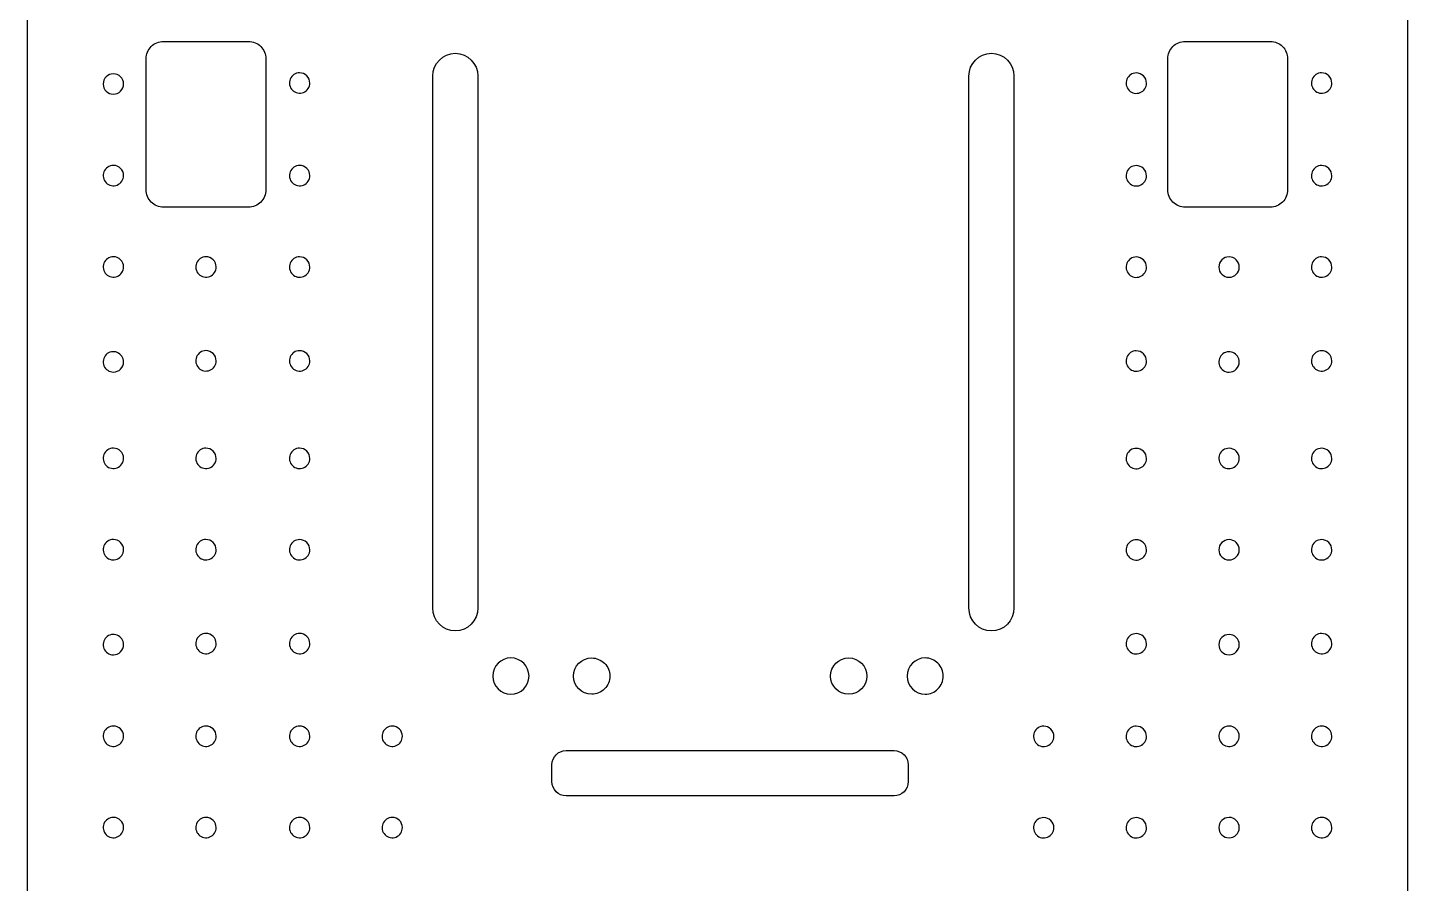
# Model space of a CAD drawing. Extents: x 28 to 178, y -12 to 290.
# Drawn here: x 28.4 to 178.2, y 140.2 to 233.1 of the extents above; entities that cross this region are included whole.
import ezdxf

# ---------------------------------------------------------------- set-up
doc = ezdxf.new("R2010")
doc.units = 0
doc.layers.add('buchi_Grove', color=7, linetype='CONTINUOUS')
doc.layers.add('fluid-networks-dashboard_copia', color=7, linetype='CONTINUOUS')

msp = doc.modelspace()

# ---------------------------------------------------------------- linework, layer by layer
at = {"layer": 'buchi_Grove', "color": 7}
for points in [[(57.972698, 228.142025)], [(148.81099, 228.123241)], [(168.93596, 228.135761)], [(38.853111, 226.927788)], [(37.747406, 218.089946)], [(57.972698, 218.085781)], [(148.81099, 218.06908)], [(168.93596, 218.081592)], [(37.747406, 208.171611)], [(47.801575, 208.171619)], [(57.972698, 208.167446)], [(148.81099, 208.150753)], [(158.88179, 208.163265)], [(168.93596, 208.163265)], [(47.801575, 197.981611)], [(57.972698, 197.979531)], [(148.81099, 197.960741)], [(168.93596, 197.973251)], [(38.853111, 196.76528)], [(159.987491, 196.75694)], [(37.747406, 187.398271)], [(47.801575, 187.398271)], [(57.972698, 187.394111)], [(148.81099, 187.377411)], [(158.88177, 187.389931)], [(168.93596, 187.389931)], [(37.747406, 177.479941)], [(47.801575, 177.479941)], [(57.972698, 177.475781)], [(148.81099, 177.459081)], [(158.88179, 177.471591)], [(168.93596, 177.471601)], [(47.801575, 167.289931)], [(57.972698, 167.287861)], [(148.81099, 167.269081)], [(168.93596, 167.281591)], [(38.853115, 166.07361)], [(159.987491, 166.06526)], [(37.747406, 157.235781)], [(47.801575, 157.235781)], [(57.972698, 157.231621)], [(68.026863, 157.231621)], [(138.75682, 157.214911)], [(148.81099, 157.214911)], [(158.88177, 157.227421)], [(168.93596, 157.227421)], [(37.747406, 147.317451)], [(47.801575, 147.317451)], [(57.972698, 147.313281)], [(68.026863, 147.313281)], [(138.75682, 147.296571)], [(148.81099, 147.296571)], [(158.88179, 147.309081)], [(168.93596, 147.309101)]]:
    msp.add_lwpolyline(points, close=True, dxfattribs=at)
for points in [[(37.74741, 228.033489), (37.136748, 228.033489), (36.641709, 227.53845), (36.641709, 226.927788)], [(38.853111, 226.927788), (38.853111, 227.53845), (38.358072, 228.033489), (37.74741, 228.033489)], [(57.972698, 228.142025), (57.525484, 228.142025), (57.122305, 227.872629), (56.951164, 227.459457)], [(58.754546, 227.818172), (58.547187, 228.025531), (58.265948, 228.142025), (57.972698, 228.142025)], [(59.078399, 227.036324), (59.078399, 227.329574), (58.961905, 227.610813), (58.754546, 227.818172)], [(148.81099, 228.123241), (148.363776, 228.123241), (147.960597, 227.853845), (147.789456, 227.440673)], [(149.592838, 227.799388), (149.385479, 228.006747), (149.10424, 228.123241), (148.81099, 228.123241)], [(149.916691, 227.01754), (149.916691, 227.31079), (149.800197, 227.592029), (149.592838, 227.799388)], [(168.93596, 228.135761), (168.488746, 228.135761), (168.085567, 227.866365), (167.914426, 227.453193)], [(169.717808, 227.811908), (169.510449, 228.019267), (169.22921, 228.135761), (168.93596, 228.135761)], [(170.041661, 227.03006), (170.041661, 227.32331), (169.925167, 227.604549), (169.717808, 227.811908)], [(36.641709, 226.927788), (36.641709, 226.317126), (37.136748, 225.822087), (37.74741, 225.822087)], [(38.529258, 226.14594), (38.736617, 226.353299), (38.853111, 226.634538), (38.853111, 226.927788)], [(56.951164, 227.459457), (56.780022, 227.046285), (56.874621, 226.570704), (57.19085, 226.254476)], [(57.19085, 226.254476), (57.507078, 225.938247), (57.982659, 225.843648), (58.395831, 226.01479)], [(58.395831, 226.01479), (58.809003, 226.185931), (59.078399, 226.58911), (59.078399, 227.036324)], [(147.789456, 227.440673), (147.618314, 227.027501), (147.712913, 226.55192), (148.029142, 226.235692)], [(148.029142, 226.235692), (148.34537, 225.919463), (148.820951, 225.824864), (149.234123, 225.996006)], [(149.234123, 225.996006), (149.647295, 226.167147), (149.916691, 226.570326), (149.916691, 227.01754)], [(167.914426, 227.453193), (167.743284, 227.040021), (167.837883, 226.56444), (168.154112, 226.248212)], [(168.154112, 226.248212), (168.47034, 225.931983), (168.945921, 225.837384), (169.359093, 226.008526)], [(169.359093, 226.008526), (169.772265, 226.179667), (170.041661, 226.582846), (170.041661, 227.03006)], [(37.74741, 225.822087), (38.04066, 225.822087), (38.321899, 225.938581), (38.529258, 226.14594)], [(36.725872, 217.407378), (36.55473, 216.994206), (36.649329, 216.518625), (36.965558, 216.202397)], [(37.747406, 218.089946), (37.300192, 218.089946), (36.897013, 217.82055), (36.725872, 217.407378)], [(38.853107, 216.984245), (38.853107, 217.594907), (38.358068, 218.089946), (37.747406, 218.089946)], [(56.951164, 217.403213), (56.780022, 216.990041), (56.874621, 216.51446), (57.19085, 216.198232)], [(57.972698, 218.085781), (57.525484, 218.085781), (57.122305, 217.816385), (56.951164, 217.403213)], [(58.754546, 217.761928), (58.547187, 217.969287), (58.265948, 218.085781), (57.972698, 218.085781)], [(59.078399, 216.98008), (59.078399, 217.27333), (58.961905, 217.554569), (58.754546, 217.761928)], [(147.789456, 217.386512), (147.618314, 216.97334), (147.712913, 216.497759), (148.029142, 216.181531)], [(148.81099, 218.06908), (148.363776, 218.06908), (147.960597, 217.799684), (147.789456, 217.386512)], [(149.592838, 217.745227), (149.385479, 217.952586), (149.10424, 218.06908), (148.81099, 218.06908)], [(149.916691, 216.963379), (149.916691, 217.256629), (149.800197, 217.537868), (149.592838, 217.745227)], [(167.914426, 217.399024), (167.743284, 216.985852), (167.837883, 216.510271), (168.154112, 216.194043)], [(168.93596, 218.081592), (168.488746, 218.081592), (168.085567, 217.812196), (167.914426, 217.399024)], [(169.717808, 217.757739), (169.510449, 217.965098), (169.22921, 218.081592), (168.93596, 218.081592)], [(170.041661, 216.975891), (170.041661, 217.269141), (169.925167, 217.55038), (169.717808, 217.757739)], [(36.965558, 216.202397), (37.281786, 215.886168), (37.757367, 215.791569), (38.170539, 215.962711)], [(38.170539, 215.962711), (38.583711, 216.133852), (38.853107, 216.537031), (38.853107, 216.984245)], [(57.19085, 216.198232), (57.507078, 215.882003), (57.982659, 215.787404), (58.395831, 215.958546)], [(58.395831, 215.958546), (58.809003, 216.129687), (59.078399, 216.532866), (59.078399, 216.98008)], [(148.029142, 216.181531), (148.34537, 215.865302), (148.820951, 215.770703), (149.234123, 215.941845)], [(149.234123, 215.941845), (149.647295, 216.112986), (149.916691, 216.516165), (149.916691, 216.963379)], [(168.154112, 216.194043), (168.47034, 215.877814), (168.945921, 215.783215), (169.359093, 215.954357)], [(169.359093, 215.954357), (169.772265, 216.125498), (170.041661, 216.528677), (170.041661, 216.975891)], [(36.725872, 207.489043), (36.55473, 207.075871), (36.649329, 206.60029), (36.965558, 206.284062)], [(37.747406, 208.171611), (37.300192, 208.171611), (36.897013, 207.902215), (36.725872, 207.489043)], [(38.853107, 207.06591), (38.853107, 207.676572), (38.358068, 208.171611), (37.747406, 208.171611)], [(38.170539, 206.044376), (38.583711, 206.215517), (38.853107, 206.618696), (38.853107, 207.06591)], [(46.780041, 207.489051), (46.608899, 207.075879), (46.703498, 206.600298), (47.019727, 206.28407)], [(47.801575, 208.171619), (47.354361, 208.171619), (46.951182, 207.902223), (46.780041, 207.489051)], [(48.583423, 207.847766), (48.376064, 208.055125), (48.094825, 208.171619), (47.801575, 208.171619)], [(48.224708, 206.044384), (48.63788, 206.215525), (48.907276, 206.618704), (48.907276, 207.065918)], [(48.907276, 207.065918), (48.907276, 207.359168), (48.790782, 207.640407), (48.583423, 207.847766)], [(56.951164, 207.484878), (56.780022, 207.071706), (56.874621, 206.596125), (57.19085, 206.279897)], [(57.972698, 208.167446), (57.525484, 208.167446), (57.122305, 207.89805), (56.951164, 207.484878)], [(58.754546, 207.843593), (58.547187, 208.050952), (58.265948, 208.167446), (57.972698, 208.167446)], [(58.395831, 206.040211), (58.809003, 206.211352), (59.078399, 206.614531), (59.078399, 207.061745)], [(59.078399, 207.061745), (59.078399, 207.354995), (58.961905, 207.636234), (58.754546, 207.843593)], [(147.789456, 207.468185), (147.618314, 207.055013), (147.712913, 206.579432), (148.029142, 206.263204)], [(148.81099, 208.150753), (148.363776, 208.150753), (147.960597, 207.881357), (147.789456, 207.468185)], [(149.592838, 207.8269), (149.385479, 208.034259), (149.10424, 208.150753), (148.81099, 208.150753)], [(149.234123, 206.023518), (149.647295, 206.194659), (149.916691, 206.597838), (149.916691, 207.045052)], [(149.916691, 207.045052), (149.916691, 207.338302), (149.800197, 207.619541), (149.592838, 207.8269)], [(158.88179, 208.163265), (158.271128, 208.163265), (157.776089, 207.668226), (157.776089, 207.057564)], [(157.776089, 207.057564), (157.776089, 206.446902), (158.271128, 205.951863), (158.88179, 205.951863)], [(159.663638, 207.839412), (159.456279, 208.046771), (159.17504, 208.163265), (158.88179, 208.163265)], [(158.88179, 205.951863), (159.492452, 205.951863), (159.987491, 206.446902), (159.987491, 207.057564)], [(159.987491, 207.057564), (159.987491, 207.350814), (159.870997, 207.632053), (159.663638, 207.839412)], [(167.914426, 207.480697), (167.743284, 207.067525), (167.837883, 206.591944), (168.154112, 206.275716)], [(168.93596, 208.163265), (168.488746, 208.163265), (168.085567, 207.893869), (167.914426, 207.480697)], [(169.717808, 207.839412), (169.510449, 208.046771), (169.22921, 208.163265), (168.93596, 208.163265)], [(169.359093, 206.03603), (169.772265, 206.207171), (170.041661, 206.61035), (170.041661, 207.057564)], [(170.041661, 207.057564), (170.041661, 207.350814), (169.925167, 207.632053), (169.717808, 207.839412)], [(36.965558, 206.284062), (37.281786, 205.967833), (37.757367, 205.873234), (38.170539, 206.044376)], [(47.019727, 206.28407), (47.335955, 205.967841), (47.811536, 205.873242), (48.224708, 206.044384)], [(57.19085, 206.279897), (57.507078, 205.963668), (57.982659, 205.869069), (58.395831, 206.040211)], [(148.029142, 206.263204), (148.34537, 205.946975), (148.820951, 205.852376), (149.234123, 206.023518)], [(168.154112, 206.275716), (168.47034, 205.959487), (168.945921, 205.864888), (169.359093, 206.03603)], [(38.170543, 197.786814), (37.757371, 197.957956), (37.28179, 197.863357), (36.965562, 197.547128)], [(38.853111, 196.76528), (38.853111, 197.212494), (38.583715, 197.615673), (38.170543, 197.786814)], [(47.801575, 197.981611), (47.354361, 197.981611), (46.951182, 197.712215), (46.780041, 197.299043)], [(48.583423, 197.657758), (48.376064, 197.865117), (48.094825, 197.981611), (47.801575, 197.981611)], [(57.972698, 197.979531), (57.525484, 197.979531), (57.122305, 197.710135), (56.951164, 197.296963)], [(58.754546, 197.655678), (58.547187, 197.863037), (58.265948, 197.979531), (57.972698, 197.979531)], [(148.81099, 197.960741), (148.363776, 197.960741), (147.960597, 197.691345), (147.789456, 197.278173)], [(149.592838, 197.636888), (149.385479, 197.844247), (149.10424, 197.960741), (148.81099, 197.960741)], [(159.304923, 197.778474), (158.891751, 197.949616), (158.41617, 197.855017), (158.099942, 197.538788)], [(159.987491, 196.75694), (159.987491, 197.204154), (159.718095, 197.607333), (159.304923, 197.778474)], [(168.93596, 197.973251), (168.488746, 197.973251), (168.085567, 197.703855), (167.914426, 197.290683)], [(169.717808, 197.649398), (169.510449, 197.856757), (169.22921, 197.973251), (168.93596, 197.973251)], [(36.965562, 197.547128), (36.649333, 197.2309), (36.554734, 196.755319), (36.725876, 196.342147)], [(36.725876, 196.342147), (36.897017, 195.928975), (37.300196, 195.659579), (37.74741, 195.659579)], [(38.529258, 195.983432), (38.736617, 196.190791), (38.853111, 196.47203), (38.853111, 196.76528)], [(46.780041, 197.299043), (46.608899, 196.885871), (46.703498, 196.41029), (47.019727, 196.094062)], [(48.224708, 195.854376), (48.63788, 196.025517), (48.907276, 196.428696), (48.907276, 196.87591)], [(48.907276, 196.87591), (48.907276, 197.16916), (48.790782, 197.450399), (48.583423, 197.657758)], [(56.951164, 197.296963), (56.780022, 196.883791), (56.874621, 196.40821), (57.19085, 196.091982)], [(58.395831, 195.852296), (58.809003, 196.023437), (59.078399, 196.426616), (59.078399, 196.87383)], [(59.078399, 196.87383), (59.078399, 197.16708), (58.961905, 197.448319), (58.754546, 197.655678)], [(147.789456, 197.278173), (147.618314, 196.865001), (147.712913, 196.38942), (148.029142, 196.073192)], [(149.234123, 195.833506), (149.647295, 196.004647), (149.916691, 196.407826), (149.916691, 196.85504)], [(149.916691, 196.85504), (149.916691, 197.14829), (149.800197, 197.429529), (149.592838, 197.636888)], [(158.099942, 197.538788), (157.783713, 197.22256), (157.689114, 196.746979), (157.860256, 196.333807)], [(157.860256, 196.333807), (158.031397, 195.920635), (158.434576, 195.651239), (158.88179, 195.651239)], [(159.663638, 195.975092), (159.870997, 196.182451), (159.987491, 196.46369), (159.987491, 196.75694)], [(167.914426, 197.290683), (167.743284, 196.877511), (167.837883, 196.40193), (168.154112, 196.085702)], [(169.359093, 195.846016), (169.772265, 196.017157), (170.041661, 196.420336), (170.041661, 196.86755)], [(170.041661, 196.86755), (170.041661, 197.1608), (169.925167, 197.442039), (169.717808, 197.649398)], [(37.74741, 195.659579), (38.04066, 195.659579), (38.321899, 195.776073), (38.529258, 195.983432)], [(47.019727, 196.094062), (47.335955, 195.777833), (47.811536, 195.683234), (48.224708, 195.854376)], [(57.19085, 196.091982), (57.507078, 195.775753), (57.982659, 195.681154), (58.395831, 195.852296)], [(148.029142, 196.073192), (148.34537, 195.756963), (148.820951, 195.662364), (149.234123, 195.833506)], [(158.88179, 195.651239), (159.17504, 195.651239), (159.456279, 195.767733), (159.663638, 195.975092)], [(168.154112, 196.085702), (168.47034, 195.769473), (168.945921, 195.674874), (169.359093, 195.846016)], [(37.747406, 187.398271), (37.300192, 187.398271), (36.897013, 187.128875), (36.725872, 186.715703)], [(38.853107, 186.29257), (38.853107, 186.903232), (38.358068, 187.398271), (37.747406, 187.398271)], [(47.801575, 187.398271), (47.354361, 187.398271), (46.951182, 187.128875), (46.780041, 186.715703)], [(48.583423, 187.074418), (48.376064, 187.281777), (48.094825, 187.398271), (47.801575, 187.398271)], [(57.972698, 187.394111), (57.525484, 187.394111), (57.122305, 187.124715), (56.951164, 186.711543)], [(58.754546, 187.070258), (58.547187, 187.277617), (58.265948, 187.394111), (57.972698, 187.394111)], [(148.81099, 187.377411), (148.363776, 187.377411), (147.960597, 187.108015), (147.789456, 186.694843)], [(149.592838, 187.053558), (149.385479, 187.260917), (149.10424, 187.377411), (148.81099, 187.377411)], [(158.88177, 187.389931), (158.434556, 187.389931), (158.031377, 187.120535), (157.860236, 186.707363)], [(159.663618, 187.066078), (159.456259, 187.273437), (159.17502, 187.389931), (158.88177, 187.389931)], [(168.93596, 187.389931), (168.488746, 187.389931), (168.085567, 187.120535), (167.914426, 186.707363)], [(169.717808, 187.066078), (169.510449, 187.273437), (169.22921, 187.389931), (168.93596, 187.389931)], [(36.725872, 186.715703), (36.55473, 186.302531), (36.649329, 185.82695), (36.965558, 185.510722)], [(38.170539, 185.271036), (38.583711, 185.442177), (38.853107, 185.845356), (38.853107, 186.29257)], [(46.780041, 186.715703), (46.608899, 186.302531), (46.703498, 185.82695), (47.019727, 185.510722)], [(48.224708, 185.271036), (48.63788, 185.442177), (48.907276, 185.845356), (48.907276, 186.29257)], [(48.907276, 186.29257), (48.907276, 186.58582), (48.790782, 186.867059), (48.583423, 187.074418)], [(56.951164, 186.711543), (56.780022, 186.298371), (56.874621, 185.82279), (57.19085, 185.506562)], [(58.395831, 185.266876), (58.809003, 185.438017), (59.078399, 185.841196), (59.078399, 186.28841)], [(59.078399, 186.28841), (59.078399, 186.58166), (58.961905, 186.862899), (58.754546, 187.070258)], [(147.789456, 186.694843), (147.618314, 186.281671), (147.712913, 185.80609), (148.029142, 185.489862)], [(149.234123, 185.250176), (149.647295, 185.421317), (149.916691, 185.824496), (149.916691, 186.27171)], [(149.916691, 186.27171), (149.916691, 186.56496), (149.800197, 186.846199), (149.592838, 187.053558)], [(157.860236, 186.707363), (157.689094, 186.294191), (157.783693, 185.81861), (158.099922, 185.502382)], [(159.304903, 185.262696), (159.718075, 185.433837), (159.987471, 185.837016), (159.987471, 186.28423)], [(159.987471, 186.28423), (159.987471, 186.57748), (159.870977, 186.858719), (159.663618, 187.066078)], [(167.914426, 186.707363), (167.743284, 186.294191), (167.837883, 185.81861), (168.154112, 185.502382)], [(169.359093, 185.262696), (169.772265, 185.433837), (170.041661, 185.837016), (170.041661, 186.28423)], [(170.041661, 186.28423), (170.041661, 186.57748), (169.925167, 186.858719), (169.717808, 187.066078)], [(36.965558, 185.510722), (37.281786, 185.194493), (37.757367, 185.099894), (38.170539, 185.271036)], [(47.019727, 185.510722), (47.335955, 185.194493), (47.811536, 185.099894), (48.224708, 185.271036)], [(57.19085, 185.506562), (57.507078, 185.190333), (57.982659, 185.095734), (58.395831, 185.266876)], [(148.029142, 185.489862), (148.34537, 185.173633), (148.820951, 185.079034), (149.234123, 185.250176)], [(158.099922, 185.502382), (158.41615, 185.186153), (158.891731, 185.091554), (159.304903, 185.262696)], [(168.154112, 185.502382), (168.47034, 185.186153), (168.945921, 185.091554), (169.359093, 185.262696)], [(36.725872, 176.797373), (36.55473, 176.384201), (36.649329, 175.90862), (36.965558, 175.592392)], [(37.747406, 177.479941), (37.300192, 177.479941), (36.897013, 177.210545), (36.725872, 176.797373)], [(38.853107, 176.37424), (38.853107, 176.984902), (38.358068, 177.479941), (37.747406, 177.479941)], [(46.780041, 176.797373), (46.608899, 176.384201), (46.703498, 175.90862), (47.019727, 175.592392)], [(47.801575, 177.479941), (47.354361, 177.479941), (46.951182, 177.210545), (46.780041, 176.797373)], [(48.583423, 177.156088), (48.376064, 177.363447), (48.094825, 177.479941), (47.801575, 177.479941)], [(48.907276, 176.37424), (48.907276, 176.66749), (48.790782, 176.948729), (48.583423, 177.156088)], [(56.951164, 176.793213), (56.780022, 176.380041), (56.874621, 175.90446), (57.19085, 175.588232)], [(57.972698, 177.475781), (57.525484, 177.475781), (57.122305, 177.206385), (56.951164, 176.793213)], [(58.754546, 177.151928), (58.547187, 177.359287), (58.265948, 177.475781), (57.972698, 177.475781)], [(59.078399, 176.37008), (59.078399, 176.66333), (58.961905, 176.944569), (58.754546, 177.151928)], [(148.81099, 177.459081), (148.363776, 177.459081), (147.960597, 177.189685), (147.789456, 176.776513)], [(149.592838, 177.135228), (149.385479, 177.342587), (149.10424, 177.459081), (148.81099, 177.459081)], [(149.916691, 176.35338), (149.916691, 176.64663), (149.800197, 176.927869), (149.592838, 177.135228)], [(158.88179, 177.471591), (158.271128, 177.471591), (157.776089, 176.976552), (157.776089, 176.36589)], [(159.663638, 177.147738), (159.456279, 177.355097), (159.17504, 177.471591), (158.88179, 177.471591)], [(159.987491, 176.36589), (159.987491, 176.65914), (159.870997, 176.940379), (159.663638, 177.147738)], [(167.914426, 176.789033), (167.743284, 176.375861), (167.837883, 175.90028), (168.154112, 175.584052)], [(168.93596, 177.471601), (168.488746, 177.471601), (168.085567, 177.202205), (167.914426, 176.789033)], [(169.717808, 177.147748), (169.510449, 177.355107), (169.22921, 177.471601), (168.93596, 177.471601)], [(170.041661, 176.3659), (170.041661, 176.65915), (169.925167, 176.940389), (169.717808, 177.147748)], [(36.965558, 175.592392), (37.281786, 175.276163), (37.757367, 175.181564), (38.170539, 175.352706)], [(38.170539, 175.352706), (38.583711, 175.523847), (38.853107, 175.927026), (38.853107, 176.37424)], [(47.019727, 175.592392), (47.335955, 175.276163), (47.811536, 175.181564), (48.224708, 175.352706)], [(48.224708, 175.352706), (48.63788, 175.523847), (48.907276, 175.927026), (48.907276, 176.37424)], [(57.19085, 175.588232), (57.507078, 175.272003), (57.982659, 175.177404), (58.395831, 175.348546)], [(58.395831, 175.348546), (58.809003, 175.519687), (59.078399, 175.922866), (59.078399, 176.37008)], [(147.789456, 176.776513), (147.618314, 176.363341), (147.712913, 175.88776), (148.029142, 175.571532)], [(148.029142, 175.571532), (148.34537, 175.255303), (148.820951, 175.160704), (149.234123, 175.331846)], [(149.234123, 175.331846), (149.647295, 175.502987), (149.916691, 175.906166), (149.916691, 176.35338)], [(157.776089, 176.36589), (157.776089, 175.755228), (158.271128, 175.260189), (158.88179, 175.260189)], [(158.88179, 175.260189), (159.492452, 175.260189), (159.987491, 175.755228), (159.987491, 176.36589)], [(168.154112, 175.584052), (168.47034, 175.267823), (168.945921, 175.173224), (169.359093, 175.344366)], [(169.359093, 175.344366), (169.772265, 175.515507), (170.041661, 175.918686), (170.041661, 176.3659)], [(36.965566, 166.855458), (36.649337, 166.53923), (36.554738, 166.063649), (36.72588, 165.650477)], [(38.170547, 167.095144), (37.757375, 167.266286), (37.281794, 167.171687), (36.965566, 166.855458)], [(38.853115, 166.07361), (38.853115, 166.520824), (38.583719, 166.924003), (38.170547, 167.095144)], [(46.780041, 166.607363), (46.608899, 166.194191), (46.703498, 165.71861), (47.019727, 165.402382)], [(47.801575, 167.289931), (47.354361, 167.289931), (46.951182, 167.020535), (46.780041, 166.607363)], [(48.583423, 166.966078), (48.376064, 167.173437), (48.094825, 167.289931), (47.801575, 167.289931)], [(48.907276, 166.18423), (48.907276, 166.47748), (48.790782, 166.758719), (48.583423, 166.966078)], [(56.951164, 166.605293), (56.780022, 166.192121), (56.874621, 165.71654), (57.19085, 165.400312)], [(57.972698, 167.287861), (57.525484, 167.287861), (57.122305, 167.018465), (56.951164, 166.605293)], [(58.754546, 166.964008), (58.547187, 167.171367), (58.265948, 167.287861), (57.972698, 167.287861)], [(59.078399, 166.18216), (59.078399, 166.47541), (58.961905, 166.756649), (58.754546, 166.964008)], [(147.789456, 166.586513), (147.618314, 166.173341), (147.712913, 165.69776), (148.029142, 165.381532)], [(148.81099, 167.269081), (148.363776, 167.269081), (147.960597, 166.999685), (147.789456, 166.586513)], [(149.592838, 166.945228), (149.385479, 167.152587), (149.10424, 167.269081), (148.81099, 167.269081)], [(149.916691, 166.16338), (149.916691, 166.45663), (149.800197, 166.737869), (149.592838, 166.945228)], [(158.88179, 167.170961), (158.271128, 167.170961), (157.776089, 166.675922), (157.776089, 166.06526)], [(159.987491, 166.06526), (159.987491, 166.675922), (159.492452, 167.170961), (158.88179, 167.170961)], [(167.914426, 166.599023), (167.743284, 166.185851), (167.837883, 165.71027), (168.154112, 165.394042)], [(168.93596, 167.281591), (168.488746, 167.281591), (168.085567, 167.012195), (167.914426, 166.599023)], [(169.717808, 166.957738), (169.510449, 167.165097), (169.22921, 167.281591), (168.93596, 167.281591)], [(170.041661, 166.17589), (170.041661, 166.46914), (169.925167, 166.750379), (169.717808, 166.957738)], [(36.72588, 165.650477), (36.897021, 165.237305), (37.3002, 164.967909), (37.747414, 164.967909)], [(37.747414, 164.967909), (38.040664, 164.967909), (38.321903, 165.084403), (38.529262, 165.291762)], [(38.529262, 165.291762), (38.736621, 165.499121), (38.853115, 165.78036), (38.853115, 166.07361)], [(47.019727, 165.402382), (47.335955, 165.086153), (47.811536, 164.991554), (48.224708, 165.162696)], [(48.224708, 165.162696), (48.63788, 165.333837), (48.907276, 165.737016), (48.907276, 166.18423)], [(57.19085, 165.400312), (57.507078, 165.084083), (57.982659, 164.989484), (58.395831, 165.160626)], [(58.395831, 165.160626), (58.809003, 165.331767), (59.078399, 165.734946), (59.078399, 166.18216)], [(148.029142, 165.381532), (148.34537, 165.065303), (148.820951, 164.970704), (149.234123, 165.141846)], [(149.234123, 165.141846), (149.647295, 165.312987), (149.916691, 165.716166), (149.916691, 166.16338)], [(157.776089, 166.06526), (157.776089, 165.454598), (158.271128, 164.959559), (158.88179, 164.959559)], [(158.88179, 164.959559), (159.17504, 164.959559), (159.456279, 165.076053), (159.663638, 165.283412)], [(159.663638, 165.283412), (159.870997, 165.490771), (159.987491, 165.77201), (159.987491, 166.06526)], [(168.154112, 165.394042), (168.47034, 165.077813), (168.945921, 164.983214), (169.359093, 165.154356)], [(169.359093, 165.154356), (169.772265, 165.325497), (170.041661, 165.728676), (170.041661, 166.17589)], [(36.725872, 156.553213), (36.55473, 156.140041), (36.649329, 155.66446), (36.965558, 155.348232)], [(37.747406, 157.235781), (37.300192, 157.235781), (36.897013, 156.966385), (36.725872, 156.553213)], [(38.853107, 156.13008), (38.853107, 156.740742), (38.358068, 157.235781), (37.747406, 157.235781)], [(38.170539, 155.108546), (38.583711, 155.279687), (38.853107, 155.682866), (38.853107, 156.13008)], [(46.780041, 156.553213), (46.608899, 156.140041), (46.703498, 155.66446), (47.019727, 155.348232)], [(47.801575, 157.235781), (47.354361, 157.235781), (46.951182, 156.966385), (46.780041, 156.553213)], [(48.583423, 156.911928), (48.376064, 157.119287), (48.094825, 157.235781), (47.801575, 157.235781)], [(48.224708, 155.108546), (48.63788, 155.279687), (48.907276, 155.682866), (48.907276, 156.13008)], [(48.907276, 156.13008), (48.907276, 156.42333), (48.790782, 156.704569), (48.583423, 156.911928)], [(56.951164, 156.549053), (56.780022, 156.135881), (56.874621, 155.6603), (57.19085, 155.344072)], [(57.972698, 157.231621), (57.525484, 157.231621), (57.122305, 156.962225), (56.951164, 156.549053)], [(58.754546, 156.907768), (58.547187, 157.115127), (58.265948, 157.231621), (57.972698, 157.231621)], [(58.395831, 155.104386), (58.809003, 155.275527), (59.078399, 155.678706), (59.078399, 156.12592)], [(59.078399, 156.12592), (59.078399, 156.41917), (58.961905, 156.700409), (58.754546, 156.907768)], [(67.005329, 156.549053), (66.834187, 156.135881), (66.928786, 155.6603), (67.245015, 155.344072)], [(68.026863, 157.231621), (67.579649, 157.231621), (67.17647, 156.962225), (67.005329, 156.549053)], [(68.808711, 156.907768), (68.601352, 157.115127), (68.320113, 157.231621), (68.026863, 157.231621)], [(68.449996, 155.104386), (68.863168, 155.275527), (69.132564, 155.678706), (69.132564, 156.12592)], [(69.132564, 156.12592), (69.132564, 156.41917), (69.01607, 156.700409), (68.808711, 156.907768)], [(137.735286, 156.532343), (137.564144, 156.119171), (137.658743, 155.64359), (137.974972, 155.327362)], [(138.75682, 157.214911), (138.309606, 157.214911), (137.906427, 156.945515), (137.735286, 156.532343)], [(139.538668, 156.891058), (139.331309, 157.098417), (139.05007, 157.214911), (138.75682, 157.214911)], [(139.179953, 155.087676), (139.593125, 155.258817), (139.862521, 155.661996), (139.862521, 156.10921)], [(139.862521, 156.10921), (139.862521, 156.40246), (139.746027, 156.683699), (139.538668, 156.891058)], [(147.789456, 156.532343), (147.618314, 156.119171), (147.712913, 155.64359), (148.029142, 155.327362)], [(148.81099, 157.214911), (148.363776, 157.214911), (147.960597, 156.945515), (147.789456, 156.532343)], [(149.592838, 156.891058), (149.385479, 157.098417), (149.10424, 157.214911), (148.81099, 157.214911)], [(149.234123, 155.087676), (149.647295, 155.258817), (149.916691, 155.661996), (149.916691, 156.10921)], [(149.916691, 156.10921), (149.916691, 156.40246), (149.800197, 156.683699), (149.592838, 156.891058)], [(157.860236, 156.544853), (157.689094, 156.131681), (157.783693, 155.6561), (158.099922, 155.339872)], [(158.88177, 157.227421), (158.434556, 157.227421), (158.031377, 156.958025), (157.860236, 156.544853)], [(159.663618, 156.903568), (159.456259, 157.110927), (159.17502, 157.227421), (158.88177, 157.227421)], [(159.304903, 155.100186), (159.718075, 155.271327), (159.987471, 155.674506), (159.987471, 156.12172)], [(159.987471, 156.12172), (159.987471, 156.41497), (159.870977, 156.696209), (159.663618, 156.903568)], [(167.914426, 156.544853), (167.743284, 156.131681), (167.837883, 155.6561), (168.154112, 155.339872)], [(168.93596, 157.227421), (168.488746, 157.227421), (168.085567, 156.958025), (167.914426, 156.544853)], [(169.717808, 156.903568), (169.510449, 157.110927), (169.22921, 157.227421), (168.93596, 157.227421)], [(169.359093, 155.100186), (169.772265, 155.271327), (170.041661, 155.674506), (170.041661, 156.12172)], [(170.041661, 156.12172), (170.041661, 156.41497), (169.925167, 156.696209), (169.717808, 156.903568)], [(36.965558, 155.348232), (37.281786, 155.032003), (37.757367, 154.937404), (38.170539, 155.108546)], [(47.019727, 155.348232), (47.335955, 155.032003), (47.811536, 154.937404), (48.224708, 155.108546)], [(57.19085, 155.344072), (57.507078, 155.027843), (57.982659, 154.933244), (58.395831, 155.104386)], [(67.245015, 155.344072), (67.561243, 155.027843), (68.036824, 154.933244), (68.449996, 155.104386)], [(137.974972, 155.327362), (138.2912, 155.011133), (138.766781, 154.916534), (139.179953, 155.087676)], [(148.029142, 155.327362), (148.34537, 155.011133), (148.820951, 154.916534), (149.234123, 155.087676)], [(158.099922, 155.339872), (158.41615, 155.023643), (158.891731, 154.929044), (159.304903, 155.100186)], [(168.154112, 155.339872), (168.47034, 155.023643), (168.945921, 154.929044), (169.359093, 155.100186)], [(37.747406, 147.317451), (37.300192, 147.317451), (36.897013, 147.048055), (36.725872, 146.634883)], [(38.853107, 146.21175), (38.853107, 146.822412), (38.358068, 147.317451), (37.747406, 147.317451)], [(47.801575, 147.317451), (47.354361, 147.317451), (46.951182, 147.048055), (46.780041, 146.634883)], [(48.583423, 146.993598), (48.376064, 147.200957), (48.094825, 147.317451), (47.801575, 147.317451)], [(48.907276, 146.21175), (48.907276, 146.505), (48.790782, 146.786239), (48.583423, 146.993598)], [(57.972698, 147.313281), (57.525484, 147.313281), (57.122305, 147.043885), (56.951164, 146.630713)], [(58.754546, 146.989428), (58.547187, 147.196787), (58.265948, 147.313281), (57.972698, 147.313281)], [(59.078399, 146.20758), (59.078399, 146.50083), (58.961905, 146.782069), (58.754546, 146.989428)], [(68.026863, 147.313281), (67.579649, 147.313281), (67.17647, 147.043885), (67.005329, 146.630713)], [(68.808711, 146.989428), (68.601352, 147.196787), (68.320113, 147.313281), (68.026863, 147.313281)], [(69.132564, 146.20758), (69.132564, 146.50083), (69.01607, 146.782069), (68.808711, 146.989428)], [(138.75682, 147.296571), (138.309606, 147.296571), (137.906427, 147.027175), (137.735286, 146.614003)], [(139.538668, 146.972718), (139.331309, 147.180077), (139.05007, 147.296571), (138.75682, 147.296571)], [(139.862521, 146.19087), (139.862521, 146.48412), (139.746027, 146.765359), (139.538668, 146.972718)], [(148.81099, 147.296571), (148.363776, 147.296571), (147.960597, 147.027175), (147.789456, 146.614003)], [(149.592838, 146.972718), (149.385479, 147.180077), (149.10424, 147.296571), (148.81099, 147.296571)], [(149.916691, 146.19087), (149.916691, 146.48412), (149.800197, 146.765359), (149.592838, 146.972718)], [(158.88179, 147.309081), (158.271128, 147.309081), (157.776089, 146.814042), (157.776089, 146.20338)], [(159.663638, 146.985228), (159.456279, 147.192587), (159.17504, 147.309081), (158.88179, 147.309081)], [(159.987491, 146.20338), (159.987491, 146.49663), (159.870997, 146.777869), (159.663638, 146.985228)], [(168.93596, 147.309101), (168.488746, 147.309101), (168.085567, 147.039705), (167.914426, 146.626533)], [(169.717808, 146.985248), (169.510449, 147.192607), (169.22921, 147.309101), (168.93596, 147.309101)], [(170.041661, 146.2034), (170.041661, 146.49665), (169.925167, 146.777889), (169.717808, 146.985248)], [(36.725872, 146.634883), (36.55473, 146.221711), (36.649329, 145.74613), (36.965558, 145.429902)], [(36.965558, 145.429902), (37.281786, 145.113673), (37.757367, 145.019074), (38.170539, 145.190216)], [(38.170539, 145.190216), (38.583711, 145.361357), (38.853107, 145.764536), (38.853107, 146.21175)], [(46.780041, 146.634883), (46.608899, 146.221711), (46.703498, 145.74613), (47.019727, 145.429902)], [(47.019727, 145.429902), (47.335955, 145.113673), (47.811536, 145.019074), (48.224708, 145.190216)], [(48.224708, 145.190216), (48.63788, 145.361357), (48.907276, 145.764536), (48.907276, 146.21175)], [(56.951164, 146.630713), (56.780022, 146.217541), (56.874621, 145.74196), (57.19085, 145.425732)], [(57.19085, 145.425732), (57.507078, 145.109503), (57.982659, 145.014904), (58.395831, 145.186046)], [(58.395831, 145.186046), (58.809003, 145.357187), (59.078399, 145.760366), (59.078399, 146.20758)], [(67.005329, 146.630713), (66.834187, 146.217541), (66.928786, 145.74196), (67.245015, 145.425732)], [(67.245015, 145.425732), (67.561243, 145.109503), (68.036824, 145.014904), (68.449996, 145.186046)], [(68.449996, 145.186046), (68.863168, 145.357187), (69.132564, 145.760366), (69.132564, 146.20758)], [(137.735286, 146.614003), (137.564144, 146.200831), (137.658743, 145.72525), (137.974972, 145.409022)], [(137.974972, 145.409022), (138.2912, 145.092793), (138.766781, 144.998194), (139.179953, 145.169336)], [(139.179953, 145.169336), (139.593125, 145.340477), (139.862521, 145.743656), (139.862521, 146.19087)], [(147.789456, 146.614003), (147.618314, 146.200831), (147.712913, 145.72525), (148.029142, 145.409022)], [(148.029142, 145.409022), (148.34537, 145.092793), (148.820951, 144.998194), (149.234123, 145.169336)], [(149.234123, 145.169336), (149.647295, 145.340477), (149.916691, 145.743656), (149.916691, 146.19087)], [(157.776089, 146.20338), (157.776089, 145.592718), (158.271128, 145.097679), (158.88179, 145.097679)], [(158.88179, 145.097679), (159.492452, 145.097679), (159.987491, 145.592718), (159.987491, 146.20338)], [(167.914426, 146.626533), (167.743284, 146.213361), (167.837883, 145.73778), (168.154112, 145.421552)], [(168.154112, 145.421552), (168.47034, 145.105323), (168.945921, 145.010724), (169.359093, 145.181866)], [(169.359093, 145.181866), (169.772265, 145.353007), (170.041661, 145.756186), (170.041661, 146.2034)]]:
    msp.add_open_spline(points, degree=3, dxfattribs=at)
at = {"layer": 'fluid-networks-dashboard_copia', "color": 7}
for points in [[(28.43517, 73.2119), (28.43517, 277.089054)], [(178.24819, 277.089054), (178.24819, 73.2119)], [(43.18573, 231.550964), (52.427368, 231.550964)], [(154.121731, 231.550964), (163.363369, 231.550964)], [(41.306549, 215.430145), (41.306549, 229.671783)], [(54.306549, 229.671783), (54.306549, 215.430145)], [(152.24255, 215.430145), (152.24255, 229.671783)], [(165.24255, 229.671783), (165.24255, 215.430145)], [(72.428935, 170.05016), (72.428935, 227.764524)], [(77.316967, 227.764524), (77.316967, 170.05016)], [(130.63724, 170.05016), (130.63724, 227.764524)], [(135.52527, 227.764524), (135.52527, 170.05016)], [(52.427368, 213.550964), (43.18573, 213.550964)], [(163.363369, 213.550964), (154.121731, 213.550964)], [(86.908135, 154.57117), (122.50562, 154.57117)], [(85.368785, 151.19792), (85.368785, 153.03182)], [(124.04497, 153.03182), (124.04497, 151.19792)], [(122.50562, 149.65857), (86.908135, 149.65857)]]:
    msp.add_lwpolyline(points, dxfattribs=at)
for points in [[(43.18573, 231.550964)], [(154.121731, 231.550964)], [(74.872951, 230.260281)], [(133.08126, 230.260281)], [(85.368785, 151.19792)]]:
    msp.add_lwpolyline(points, close=True, dxfattribs=at)
for points in [[(41.306549, 229.671783), (41.306549, 230.170173), (41.504534, 230.64815), (41.856948, 231.000565)], [(41.856948, 231.000565), (42.209363, 231.352979), (42.68734, 231.550964), (43.18573, 231.550964)], [(52.427368, 231.550964), (52.925758, 231.550964), (53.403735, 231.352979), (53.75615, 231.000565)], [(53.75615, 231.000565), (54.108564, 230.64815), (54.306549, 230.170173), (54.306549, 229.671783)], [(152.24255, 229.671783), (152.24255, 230.170173), (152.440535, 230.64815), (152.792949, 231.000565)], [(152.792949, 231.000565), (153.145364, 231.352979), (153.623341, 231.550964), (154.121731, 231.550964)], [(163.363369, 231.550964), (163.861759, 231.550964), (164.339736, 231.352979), (164.692151, 231.000565)], [(164.692151, 231.000565), (165.044565, 230.64815), (165.24255, 230.170173), (165.24255, 229.671783)], [(72.428935, 227.764524), (72.428935, 229.147173), (73.518966, 230.260281), (74.872951, 230.260281)], [(74.872951, 230.260281), (76.226936, 230.260281), (77.316967, 229.147173), (77.316967, 227.764524)], [(130.63724, 227.764524), (130.63724, 229.147173), (131.72727, 230.260281), (133.08126, 230.260281)], [(133.08126, 230.260281), (134.43524, 230.260281), (135.52527, 229.147173), (135.52527, 227.764524)], [(41.856948, 214.101363), (41.504534, 214.453778), (41.306549, 214.931755), (41.306549, 215.430145)], [(54.306549, 215.430145), (54.306549, 214.931755), (54.108564, 214.453778), (53.75615, 214.101363)], [(152.792949, 214.101363), (152.440535, 214.453778), (152.24255, 214.931755), (152.24255, 215.430145)], [(165.24255, 215.430145), (165.24255, 214.931755), (165.044565, 214.453778), (164.692151, 214.101363)], [(43.18573, 213.550964), (42.68734, 213.550964), (42.209363, 213.748949), (41.856948, 214.101363)], [(53.75615, 214.101363), (53.403735, 213.748949), (52.925758, 213.550964), (52.427368, 213.550964)], [(154.121731, 213.550964), (153.623341, 213.550964), (153.145364, 213.748949), (152.792949, 214.101363)], [(164.692151, 214.101363), (164.339736, 213.748949), (163.861759, 213.550964), (163.363369, 213.550964)], [(74.872951, 167.55441), (73.518966, 167.55441), (72.428935, 168.66751), (72.428935, 170.05016)], [(77.316967, 170.05016), (77.316967, 168.66751), (76.226936, 167.55441), (74.872951, 167.55441)], [(133.08126, 167.55441), (131.72727, 167.55441), (130.63724, 168.66751), (130.63724, 170.05016)], [(135.52527, 170.05016), (135.52527, 168.66751), (134.43524, 167.55441), (133.08126, 167.55441)], [(80.911396, 164.6233), (79.824937, 164.623298), (78.944188, 163.742549), (78.944186, 162.65609)], [(82.878606, 162.65609), (82.878604, 163.742549), (81.997855, 164.623298), (80.911396, 164.6233)], [(87.714096, 162.65609), (87.714098, 163.742549), (88.594847, 164.623298), (89.681306, 164.6233)], [(89.681306, 164.6233), (90.203044, 164.623302), (90.703414, 164.416044), (91.072339, 164.04712)], [(91.072339, 164.04712), (91.441264, 163.678197), (91.648525, 163.177828), (91.648526, 162.65609)], [(115.618596, 162.65609), (115.618598, 163.742549), (116.499347, 164.623298), (117.585806, 164.6233)], [(117.585806, 164.6233), (118.672265, 164.623298), (119.553014, 163.742549), (119.553016, 162.65609)], [(125.890626, 164.6233), (124.804167, 164.623298), (123.923418, 163.742549), (123.923416, 162.65609)], [(127.281657, 164.047119), (126.912732, 164.416043), (126.412363, 164.623301), (125.890626, 164.6233)], [(127.857843, 162.65609), (127.857842, 163.177827), (127.650582, 163.678196), (127.281657, 164.047119)], [(78.944186, 162.65609), (78.944188, 161.569631), (79.824937, 160.688882), (80.911396, 160.68888)], [(80.911396, 160.68888), (81.997855, 160.688882), (82.878604, 161.569631), (82.878606, 162.65609)], [(89.681306, 160.68888), (88.594847, 160.688882), (87.714098, 161.569631), (87.714096, 162.65609)], [(91.648526, 162.65609), (91.648525, 162.134352), (91.441264, 161.633983), (91.072339, 161.26506)], [(117.585806, 160.68888), (116.499347, 160.688882), (115.618598, 161.569631), (115.618596, 162.65609)], [(119.553016, 162.65609), (119.553014, 161.569631), (118.672265, 160.688882), (117.585806, 160.68888)], [(123.923416, 162.65609), (123.923418, 161.569631), (124.804167, 160.688882), (125.890626, 160.68888)], [(127.281657, 161.265061), (127.650582, 161.633984), (127.857842, 162.134353), (127.857843, 162.65609)], [(91.072339, 161.26506), (90.703414, 160.896136), (90.203044, 160.688878), (89.681306, 160.68888)], [(125.890626, 160.68888), (126.412363, 160.688879), (126.912732, 160.896137), (127.281657, 161.265061)], [(85.368785, 153.03182), (85.368785, 153.88462), (86.055335, 154.57117), (86.908135, 154.57117)], [(122.50562, 154.57117), (123.35842, 154.57117), (124.04497, 153.88462), (124.04497, 153.03182)], [(86.908135, 149.65857), (86.055335, 149.65857), (85.368785, 150.34512), (85.368785, 151.19792)], [(124.04497, 151.19792), (124.04497, 150.34512), (123.35842, 149.65857), (122.50562, 149.65857)]]:
    msp.add_open_spline(points, degree=3, dxfattribs=at)

doc.saveas('drawing.dxf')
